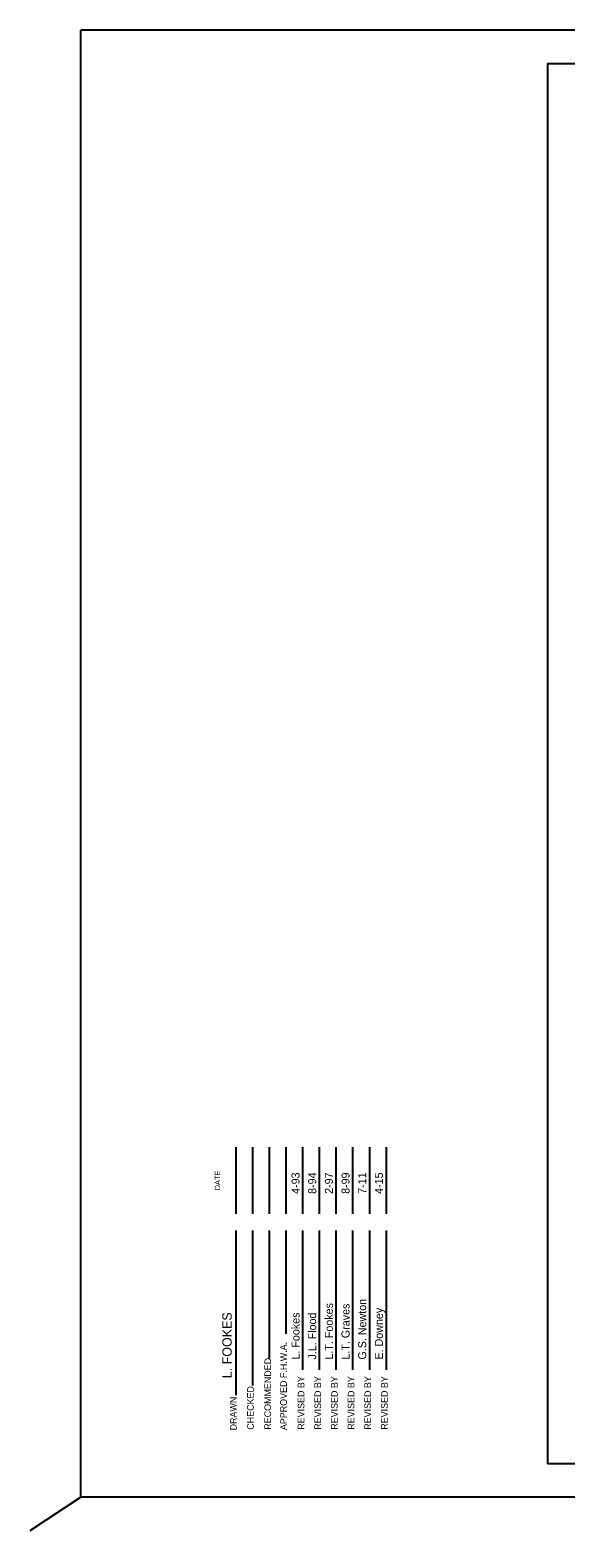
# Model space of a CAD drawing. Extents: x 999.2 to 1036.6, y 999.5 to 1022.6.
# Drawn here: x 999.24 to 1007.28, y 999.49 to 1022 of the extents above; entities that cross this region are included whole.
import ezdxf

# ---------------------------------------------------------------- set-up
doc = ezdxf.new("R2010")
doc.units = 0
for name, color, linetype in [('03-Dimensions', 7, 'Continuous'), ('10-Sheet Border', 7, 'Continuous'), ('Level 14', 7, 'Continuous')]:
    doc.layers.add(name, color=color, linetype=linetype)

msp = doc.modelspace()

# ---------------------------------------------------------------- linework, layer by layer
at = {"layer": '03-Dimensions'}
for p, q in [((1002.331, 1004.248), (1002.331, 1005.248)), ((1002.581, 1004.248), (1002.581, 1005.248)), ((1002.831, 1004.248), (1002.831, 1005.248)), ((1003.081, 1004.248), (1003.081, 1005.248)), ((1003.331, 1004.248), (1003.331, 1005.248)), ((1003.581, 1004.248), (1003.581, 1005.248)), ((1003.831, 1004.248), (1003.831, 1005.248)), ((1004.081, 1004.248), (1004.081, 1005.248)), ((1004.331, 1004.248), (1004.331, 1005.248)), ((1004.581, 1004.248), (1004.581, 1005.248)), ((1002.331, 1001.528), (1002.331, 1003.998)), ((1002.581, 1001.673), (1002.581, 1003.998)), ((1002.831, 1002.081), (1002.831, 1003.998)), ((1003.081, 1002.448), (1003.081, 1003.998)), ((1003.331, 1001.912), (1003.331, 1003.998)), ((1003.581, 1001.912), (1003.581, 1003.998)), ((1003.831, 1001.912), (1003.831, 1003.998)), ((1004.081, 1001.912), (1004.081, 1003.998)), ((1004.331, 1001.912), (1004.331, 1003.998)), ((1004.581, 1001.912), (1004.581, 1003.998))]:
    msp.add_line(p, q, dxfattribs=at)
at = {"layer": '10-Sheet Border'}
for p, q in [((1007, 1021.5), (1035.5, 1021.5)), ((1007, 1021.5), (1007, 1000.5)), ((1035.5, 1000.5), (1007, 1000.5))]:
    msp.add_line(p, q, dxfattribs=at)
at = {"layer": 'Level 14'}
for p, q in [((1036, 1022), (1000, 1022)), ((1000, 1000), (1000, 1022)), ((1000, 1000), (999.236, 999.494)), ((1036, 1000), (1000, 1000))]:
    msp.add_line(p, q, dxfattribs=at)

# ---------------------------------------------------------------- texts
at = {"layer": '03-Dimensions'}
for s, height, p in [('DATE', 0.08, (1002.088, 1004.602)), ('4-93', 0.12, (1003.279, 1004.548)), ('8-94', 0.12, (1003.529, 1004.548)), ('2-97', 0.12, (1003.779, 1004.548)), ('8-99', 0.12, (1004.029, 1004.548)), ('7-11', 0.12, (1004.279, 1004.548)), ('4-15', 0.12, (1004.529, 1004.548)), ('L.T. Fookes', 0.12, (1003.779, 1002.064)), ('L.T. Graves', 0.12, (1004.029, 1002.064)), ('G.S. Newton', 0.12, (1004.279, 1002.064)), ('L. FOOKES', 0.14, (1002.262, 1001.784)), ('L. Fookes', 0.12, (1003.279, 1002.064)), ('J.L. Flood', 0.12, (1003.529, 1002.064)), ('E. Downey', 0.12, (1004.529, 1002.064)), ('APPROVED F.H.W.A.', 0.1, (1003.089, 1001.006)), ('RECOMMENDED', 0.1, (1002.852, 1001.012)), ('REVISED BY', 0.1, (1003.352, 1001.012)), ('REVISED BY', 0.1, (1003.602, 1001.012)), ('REVISED BY', 0.1, (1003.852, 1001.012)), ('REVISED BY', 0.1, (1004.102, 1001.012)), ('REVISED BY', 0.1, (1004.352, 1001.012)), ('REVISED BY', 0.1, (1004.602, 1001.012)), ('CHECKED', 0.1, (1002.593, 1001.012)), ('DRAWN', 0.1, (1002.337, 1001.002))]:
    msp.add_text(s, height=height, rotation=90, dxfattribs=at).set_placement(p)

doc.saveas('drawing.dxf')
